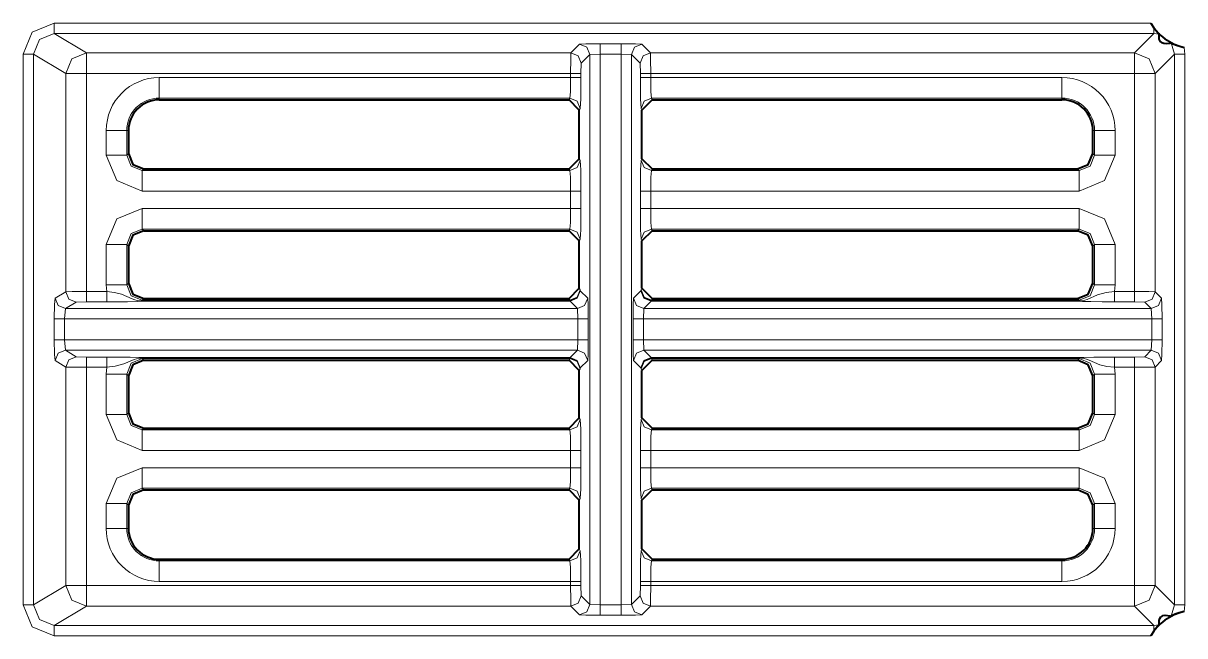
# Model space of a CAD drawing. Header units: millimetres. Extents: x 0 to 2941, y -405 to 1422.
# Drawn here: x 137.1 to 193.6, y 488.2 to 518 of the extents above; entities that cross this region are included whole.
import ezdxf

# ---------------------------------------------------------------- set-up
doc = ezdxf.new("R2010")
doc.units = ezdxf.units.MM
doc.layers.add('FINE', color=9, linetype='Continuous')
doc.layers.add('OUTLINE', color=7, linetype='Continuous')

msp = doc.modelspace()

# ---------------------------------------------------------------- linework, layer by layer
at = {"layer": 'FINE', "lineweight": 9}
for p, q in [((138.588, 517.977), (191.909, 517.977)), ((138.588, 517.477), (140.161, 516.534)), ((192.309, 517.444), (192.054, 517.477)), ((163.712, 516.534), (164.132, 516.954)), ((165.131, 516.979), (166.157, 516.979)), ((193.054, 516.478), (192.896, 517.017)), ((193.518, 516.801), (193.554, 516.478)), ((137.088, 489.702), (137.088, 516.479)), ((139.162, 515.534), (137.587, 516.479)), ((137.587, 516.479), (137.587, 489.702)), ((140.161, 516.534), (163.712, 516.534)), ((164.632, 516.454), (164.211, 516.034)), ((165.131, 516.479), (164.632, 516.454)), ((164.632, 489.727), (164.632, 516.454)), ((166.157, 516.479), (165.131, 516.479)), ((165.131, 516.479), (165.131, 489.702)), ((166.157, 489.702), (166.157, 516.479)), ((166.657, 516.454), (166.157, 516.479)), ((167.077, 516.034), (166.657, 516.454)), ((193.054, 516.478), (192.11, 515.534)), ((193.054, 489.703), (193.054, 516.478)), ((193.554, 516.478), (193.554, 489.703)), ((139.162, 504.921), (139.162, 515.534)), ((140.161, 515.534), (140.161, 504.934)), ((163.699, 515.534), (140.161, 515.534)), ((164.211, 516.034), (164.199, 515.534)), ((164.199, 515.534), (164.199, 515.338)), ((192.11, 515.534), (192.11, 504.921)), ((163.662, 514.34), (143.704, 514.34)), ((143.704, 514.34), (143.704, 514.259)), ((163.621, 514.259), (163.662, 514.34)), ((164.161, 513.84), (164.121, 513.758)), ((167.168, 513.758), (167.127, 513.84)), ((187.585, 514.259), (187.585, 514.34)), ((141.124, 511.561), (141.124, 512.758)), ((142.204, 512.758), (142.122, 512.758)), ((142.122, 512.758), (142.122, 511.561)), ((189.166, 512.758), (189.085, 512.758)), ((189.166, 511.561), (189.166, 512.758)), ((190.165, 512.758), (190.165, 511.561)), ((142.122, 511.561), (142.204, 511.642)), ((189.085, 511.642), (189.166, 511.561)), ((164.121, 511.394), (164.161, 511.311)), ((167.127, 511.311), (167.168, 511.394)), ((142.953, 510.893), (142.871, 510.812)), ((142.871, 510.812), (163.662, 510.812)), ((163.662, 510.812), (163.621, 510.893)), ((167.667, 510.893), (167.627, 510.812)), ((167.627, 510.812), (188.417, 510.812)), ((188.417, 510.812), (188.336, 510.893)), ((163.699, 509.813), (142.871, 509.813)), ((163.699, 508.973), (163.699, 509.813)), ((164.199, 509.813), (164.199, 508.973)), ((167.09, 508.973), (167.09, 509.813)), ((167.59, 509.813), (167.59, 508.973)), ((188.417, 509.813), (167.59, 509.813)), ((142.871, 508.973), (163.699, 508.973)), ((167.59, 508.973), (188.417, 508.973)), ((163.621, 507.893), (163.662, 507.975)), ((188.336, 507.893), (188.417, 507.975)), ((141.124, 505.261), (141.124, 507.226)), ((142.122, 507.226), (142.122, 505.261)), ((142.204, 507.145), (142.122, 507.226)), ((164.161, 507.476), (164.121, 507.393)), ((167.168, 507.393), (167.127, 507.476)), ((189.166, 507.226), (189.085, 507.145)), ((189.166, 505.261), (189.166, 507.226)), ((190.165, 507.226), (190.165, 505.261)), ((138.636, 504.606), (139.162, 504.921)), ((142.122, 505.261), (142.204, 505.342)), ((164.121, 505.094), (164.161, 505.011)), ((164.161, 505.011), (164.17, 504.963)), ((164.17, 504.963), (164.527, 504.606)), ((166.762, 504.606), (167.119, 504.963)), ((167.119, 504.963), (167.127, 505.011)), ((167.127, 505.011), (167.168, 505.094)), ((189.085, 505.342), (189.166, 505.261)), ((190.165, 505.261), (190.134, 504.934)), ((192.11, 504.921), (192.425, 504.606)), ((139.662, 504.422), (139.136, 504.106)), ((140.161, 504.434), (139.662, 504.422)), ((141.155, 504.434), (140.161, 504.434)), ((142.953, 504.593), (142.871, 504.512)), ((142.871, 504.512), (163.662, 504.512)), ((142.871, 504.48), (163.67, 504.48)), ((163.662, 504.512), (163.621, 504.593)), ((163.67, 504.48), (163.662, 504.512)), ((167.619, 504.463), (167.262, 504.106)), ((167.627, 504.512), (167.619, 504.48)), ((167.619, 504.48), (188.417, 504.48)), ((188.417, 504.463), (167.619, 504.463)), ((188.417, 504.512), (188.336, 504.593)), ((191.11, 504.434), (190.134, 504.434)), ((191.61, 504.422), (191.11, 504.434)), ((191.925, 504.106), (191.61, 504.422)), ((139.136, 504.106), (139.093, 503.606)), ((139.136, 504.106), (164.027, 504.106)), ((164.052, 503.606), (164.027, 504.106)), ((167.262, 504.106), (167.236, 503.606)), ((167.262, 504.106), (191.925, 504.106)), ((191.951, 503.606), (191.925, 504.106)), ((138.594, 502.581), (138.594, 503.606)), ((164.052, 503.606), (139.093, 503.606)), ((139.093, 503.606), (139.093, 502.581)), ((164.052, 502.581), (164.052, 503.606)), ((164.552, 503.606), (164.552, 502.581)), ((166.736, 502.581), (166.736, 503.606)), ((191.951, 503.606), (167.236, 503.606)), ((167.236, 503.606), (167.236, 502.581)), ((191.951, 502.581), (191.951, 503.606)), ((192.451, 503.606), (192.451, 502.581)), ((139.093, 502.581), (164.052, 502.581)), ((139.093, 502.581), (139.136, 502.081)), ((164.027, 502.081), (164.052, 502.581)), ((167.236, 502.581), (191.951, 502.581)), ((167.236, 502.581), (167.262, 502.081)), ((191.925, 502.081), (191.951, 502.581)), ((164.027, 502.081), (139.136, 502.081)), ((191.925, 502.081), (167.262, 502.081)), ((191.61, 501.765), (191.925, 502.081)), ((163.67, 501.707), (142.871, 501.707)), ((142.871, 501.675), (142.953, 501.593)), ((163.662, 501.675), (142.871, 501.675)), ((163.621, 501.593), (163.662, 501.675)), ((163.662, 501.675), (163.67, 501.707)), ((164.527, 501.581), (164.17, 501.224)), ((167.119, 501.224), (166.762, 501.581)), ((188.417, 501.707), (167.619, 501.707)), ((167.619, 501.707), (167.627, 501.675)), ((188.336, 501.593), (188.417, 501.675)), ((190.134, 501.753), (191.11, 501.753)), ((191.11, 501.753), (191.61, 501.765)), ((192.425, 501.581), (192.11, 501.266)), ((141.155, 501.253), (140.161, 501.253)), ((140.161, 501.253), (140.161, 490.647)), ((141.124, 500.926), (141.155, 501.253)), ((141.124, 498.961), (141.124, 500.926)), ((142.122, 500.926), (142.122, 498.961)), ((142.204, 500.845), (142.122, 500.926)), ((164.161, 501.176), (164.121, 501.093)), ((164.17, 501.224), (164.161, 501.176)), ((167.127, 501.176), (167.119, 501.224)), ((167.168, 501.093), (167.127, 501.176)), ((189.166, 500.926), (189.085, 500.845)), ((189.166, 498.961), (189.166, 500.926)), ((190.134, 501.253), (190.165, 500.926)), ((190.165, 500.926), (190.165, 498.961)), ((192.11, 501.266), (192.11, 490.647)), ((142.122, 498.961), (142.204, 499.042)), ((164.121, 498.794), (164.161, 498.711)), ((167.127, 498.711), (167.168, 498.794)), ((189.085, 499.042), (189.166, 498.961)), ((142.953, 498.293), (142.871, 498.212)), ((188.417, 498.212), (188.336, 498.293)), ((163.699, 497.213), (142.871, 497.213)), ((163.699, 496.373), (163.699, 497.213)), ((164.199, 497.213), (164.199, 496.373)), ((167.09, 496.373), (167.09, 497.213)), ((188.417, 497.213), (167.59, 497.213)), ((142.871, 496.373), (163.699, 496.373)), ((163.662, 495.375), (142.871, 495.375)), ((142.871, 495.375), (142.953, 495.293)), ((163.621, 495.293), (163.662, 495.375)), ((188.336, 495.293), (188.417, 495.375)), ((164.161, 494.876), (164.121, 494.793)), ((167.168, 494.793), (167.127, 494.876)), ((141.124, 493.422), (141.124, 494.626)), ((142.204, 494.545), (142.122, 494.626)), ((142.122, 494.626), (142.122, 493.422)), ((189.166, 494.626), (189.085, 494.545)), ((190.165, 494.626), (190.165, 493.422)), ((142.122, 493.422), (142.204, 493.422)), ((164.121, 492.422), (164.161, 492.34)), ((167.127, 492.34), (167.168, 492.422)), ((143.704, 491.922), (143.704, 491.841)), ((143.704, 491.841), (163.662, 491.841)), ((163.662, 491.841), (163.621, 491.922)), ((167.667, 491.922), (167.627, 491.841)), ((167.627, 491.841), (187.585, 491.841)), ((187.585, 491.841), (187.585, 491.922)), ((164.199, 490.842), (164.199, 490.647)), ((167.09, 490.647), (167.09, 490.842)), ((167.59, 490.842), (167.59, 490.647)), ((187.585, 490.842), (167.59, 490.842)), ((137.587, 489.702), (139.162, 490.647)), ((164.199, 490.647), (164.211, 490.147)), ((164.211, 490.147), (164.632, 489.727)), ((167.077, 490.147), (167.09, 490.647)), ((167.59, 490.647), (191.11, 490.647)), ((192.11, 490.647), (193.054, 489.703)), ((140.161, 489.647), (138.588, 488.704)), ((164.632, 489.727), (165.131, 489.702)), ((165.131, 489.702), (166.157, 489.702)), ((166.157, 489.702), (166.657, 489.727)), ((167.577, 489.647), (167.157, 489.227)), ((191.11, 489.647), (167.577, 489.647)), ((192.054, 488.704), (191.11, 489.647)), ((192.896, 489.164), (193.054, 489.703)), ((193.554, 489.703), (193.518, 489.379)), ((166.157, 489.202), (165.131, 489.202)), ((138.588, 488.704), (192.054, 488.704)), ((192.054, 488.704), (192.309, 488.736)), ((191.909, 488.204), (138.588, 488.204))]:
    msp.add_line(p, q, dxfattribs=at)
for points in [[(137.088, 516.479), (137.527, 517.538), (138.588, 517.977)], [(138.588, 517.977), (138.588, 517.628), (138.588, 517.477)], [(138.588, 517.477), (137.88, 517.185), (137.587, 516.479)], [(191.11, 516.534), (192.054, 517.477), (138.588, 517.477)], [(192.054, 517.755), (192.054, 517.556), (192.054, 517.477)], [(164.132, 516.954), (164.434, 516.972), (165.131, 516.979)], [(164.632, 516.454), (164.485, 516.807), (164.132, 516.954)], [(165.131, 516.479), (165.131, 516.828), (165.131, 516.979)], [(166.157, 516.479), (166.157, 516.828), (166.157, 516.979)], [(166.157, 516.979), (166.855, 516.972), (167.157, 516.954)], [(166.657, 516.454), (166.804, 516.807), (167.157, 516.954)], [(167.157, 516.954), (167.577, 516.534), (191.11, 516.534)], [(137.088, 516.479), (137.434, 516.479), (137.587, 516.479)], [(139.162, 515.534), (139.455, 516.24), (140.161, 516.534)], [(140.161, 516.534), (140.161, 516.232), (140.161, 515.534)], [(163.699, 515.534), (163.703, 516.232), (163.712, 516.534)], [(164.211, 516.034), (164.065, 516.387), (163.712, 516.534)], [(166.657, 516.454), (166.657, 489.727), (167.077, 490.147)], [(167.077, 516.034), (167.224, 516.387), (167.577, 516.534)], [(167.577, 516.534), (167.586, 516.232), (167.59, 515.534)], [(191.11, 516.534), (191.817, 516.241), (192.11, 515.534)], [(191.11, 516.534), (191.11, 516.232), (191.11, 515.534)], [(193.054, 516.478), (193.205, 516.478), (193.554, 516.478)], [(139.162, 515.534), (139.47, 515.534), (140.161, 515.534)], [(143.704, 515.338), (163.699, 515.338), (163.699, 515.534)], [(164.199, 515.534), (164.048, 515.534), (163.699, 515.534)], [(167.09, 515.338), (167.09, 515.534), (167.077, 516.034)], [(167.09, 515.534), (167.241, 515.534), (167.59, 515.534)], [(190.134, 504.934), (191.11, 504.934), (191.11, 515.534), (167.59, 515.534), (167.59, 515.338), (187.585, 515.338)], [(191.11, 515.534), (191.808, 515.534), (192.11, 515.534)], [(143.704, 514.34), (143.704, 514.65), (143.704, 515.338)], [(163.662, 514.34), (163.688, 514.65), (163.699, 515.338)], [(163.699, 515.338), (164.048, 515.338), (164.199, 515.338)], [(164.199, 515.338), (164.188, 514.306), (164.161, 513.84)], [(167.09, 515.338), (167.241, 515.338), (167.59, 515.338)], [(167.127, 513.84), (167.101, 514.306), (167.09, 515.338)], [(167.59, 515.338), (167.6, 514.65), (167.627, 514.34)], [(187.585, 514.34), (187.585, 514.65), (187.585, 515.338)], [(163.662, 514.34), (164.015, 514.193), (164.161, 513.84)], [(167.127, 513.84), (167.274, 514.193), (167.627, 514.34)], [(187.585, 514.34), (167.627, 514.34), (167.667, 514.259)], [(142.122, 512.758), (141.812, 512.758), (141.124, 512.758)], [(189.166, 512.758), (189.476, 512.758), (190.165, 512.758)], [(141.124, 511.561), (141.812, 511.561), (142.122, 511.561)], [(142.871, 509.813), (141.635, 510.325), (141.124, 511.561)], [(142.122, 511.561), (142.341, 511.03), (142.871, 510.812)], [(163.662, 510.812), (164.015, 510.959), (164.161, 511.311)], [(164.161, 511.311), (164.188, 510.846), (164.199, 509.813)], [(167.09, 509.813), (167.101, 510.846), (167.127, 511.311)], [(167.127, 511.311), (167.274, 510.959), (167.627, 510.812)], [(188.417, 510.812), (188.948, 511.03), (189.166, 511.561)], [(190.165, 511.561), (189.653, 510.325), (188.417, 509.813)], [(190.165, 511.561), (189.476, 511.561), (189.166, 511.561)], [(142.871, 509.813), (142.871, 510.502), (142.871, 510.812)], [(163.699, 509.813), (163.688, 510.502), (163.662, 510.812)], [(167.627, 510.812), (167.6, 510.502), (167.59, 509.813)], [(188.417, 509.813), (188.417, 510.502), (188.417, 510.812)], [(163.699, 509.813), (164.048, 509.813), (164.199, 509.813)], [(167.09, 509.813), (167.241, 509.813), (167.59, 509.813)], [(141.124, 507.226), (141.635, 508.462), (142.871, 508.973)], [(142.871, 507.975), (142.871, 508.285), (142.871, 508.973)], [(163.662, 507.975), (163.688, 508.285), (163.699, 508.973)], [(163.699, 508.973), (164.048, 508.973), (164.199, 508.973)], [(164.199, 508.973), (164.188, 507.941), (164.161, 507.476)], [(167.09, 508.973), (167.241, 508.973), (167.59, 508.973)], [(167.127, 507.476), (167.101, 507.941), (167.09, 508.973)], [(167.59, 508.973), (167.6, 508.285), (167.627, 507.975)], [(188.417, 507.975), (188.417, 508.285), (188.417, 508.973)], [(188.417, 508.973), (189.653, 508.462), (190.165, 507.226)], [(142.871, 507.975), (142.341, 507.757), (142.122, 507.226)], [(163.662, 507.975), (142.871, 507.975), (142.953, 507.893)], [(163.662, 507.975), (164.015, 507.828), (164.161, 507.476)], [(167.127, 507.476), (167.274, 507.828), (167.627, 507.975)], [(188.417, 507.975), (167.627, 507.975), (167.667, 507.893)], [(189.166, 507.226), (188.948, 507.757), (188.417, 507.975)], [(142.122, 507.226), (141.812, 507.226), (141.124, 507.226)], [(190.165, 507.226), (189.476, 507.226), (189.166, 507.226)], [(139.162, 504.921), (139.47, 504.93), (140.161, 504.934)], [(139.162, 504.921), (139.309, 504.568), (139.662, 504.422)], [(140.161, 504.934), (141.155, 504.934), (141.124, 505.261)], [(140.161, 504.934), (140.161, 504.585), (140.161, 504.434)], [(142.122, 505.261), (141.812, 505.261), (141.124, 505.261)], [(141.155, 504.934), (141.155, 504.585), (141.155, 504.434)], [(141.155, 504.934), (141.518, 504.891), (141.861, 504.813), (142.379, 504.588), (142.516, 504.537), (142.623, 504.508), (142.769, 504.485), (142.839, 504.48), (142.871, 504.48)], [(142.122, 505.261), (142.341, 504.73), (142.871, 504.512)], [(164.161, 505.011), (164.015, 504.659), (163.662, 504.512)], [(164.17, 504.963), (164.022, 504.623), (163.67, 504.48)], [(164.17, 504.963), (164.023, 504.61), (163.67, 504.463)], [(167.619, 504.463), (167.265, 504.61), (167.119, 504.963)], [(167.619, 504.48), (167.266, 504.623), (167.119, 504.963)], [(167.627, 504.512), (167.274, 504.659), (167.127, 505.011)], [(188.417, 504.512), (188.948, 504.73), (189.166, 505.261)], [(188.417, 504.48), (188.487, 504.482), (188.574, 504.491), (188.814, 504.551), (189.314, 504.773), (189.727, 504.884), (190.134, 504.934)], [(190.165, 505.261), (189.476, 505.261), (189.166, 505.261)], [(190.134, 504.434), (190.134, 504.585), (190.134, 504.934)], [(191.11, 504.434), (191.11, 504.585), (191.11, 504.934)], [(191.11, 504.934), (191.808, 504.93), (192.11, 504.921)], [(191.61, 504.422), (191.964, 504.568), (192.11, 504.921)], [(138.594, 503.606), (138.606, 504.304), (138.636, 504.606)], [(138.636, 504.606), (138.783, 504.253), (139.136, 504.106)], [(142.871, 504.463), (142.859, 504.463), (142.832, 504.463), (142.772, 504.462), (142.723, 504.46), (142.649, 504.458), (142.155, 504.443), (141.685, 504.437), (141.155, 504.434)], [(142.871, 504.48), (142.871, 504.501), (142.871, 504.512)], [(142.871, 504.48), (142.871, 504.468), (142.871, 504.463)], [(164.027, 504.106), (163.67, 504.463), (142.871, 504.463)], [(163.67, 504.463), (163.67, 504.468), (163.67, 504.48)], [(164.527, 504.606), (164.38, 504.253), (164.027, 504.106)], [(164.527, 504.606), (164.545, 504.304), (164.552, 503.606)], [(166.736, 503.606), (166.744, 504.304), (166.762, 504.606)], [(167.262, 504.106), (166.908, 504.253), (166.762, 504.606)], [(167.619, 504.48), (167.619, 504.468), (167.619, 504.463)], [(167.667, 504.593), (167.627, 504.512), (188.417, 504.512)], [(188.417, 504.48), (188.417, 504.501), (188.417, 504.512)], [(188.417, 504.463), (188.417, 504.468), (188.417, 504.48)], [(190.134, 504.434), (189.542, 504.437), (188.994, 504.447), (188.586, 504.459), (188.478, 504.463), (188.444, 504.463), (188.417, 504.463)], [(191.925, 504.106), (192.279, 504.253), (192.425, 504.606)], [(192.425, 504.606), (192.443, 504.304), (192.451, 503.606)], [(138.594, 503.606), (138.747, 503.606), (139.093, 503.606)], [(164.552, 503.606), (164.401, 503.606), (164.052, 503.606)], [(167.236, 503.606), (166.887, 503.606), (166.736, 503.606)], [(191.951, 503.606), (192.3, 503.606), (192.451, 503.606)], [(138.594, 502.581), (138.747, 502.581), (139.093, 502.581)], [(138.636, 501.581), (138.606, 501.883), (138.594, 502.581)], [(164.552, 502.581), (164.401, 502.581), (164.052, 502.581)], [(164.552, 502.581), (164.545, 501.883), (164.527, 501.581)], [(167.236, 502.581), (166.887, 502.581), (166.736, 502.581)], [(166.762, 501.581), (166.744, 501.883), (166.736, 502.581)], [(191.951, 502.581), (192.3, 502.581), (192.451, 502.581)], [(192.451, 502.581), (192.443, 501.883), (192.425, 501.581)], [(138.636, 501.581), (138.783, 501.934), (139.136, 502.081)], [(139.136, 502.081), (139.662, 501.765), (140.161, 501.753), (141.155, 501.753)], [(142.871, 501.724), (163.67, 501.724), (164.027, 502.081)], [(164.527, 501.581), (164.38, 501.934), (164.027, 502.081)], [(167.262, 502.081), (166.908, 501.934), (166.762, 501.581)], [(167.262, 502.081), (167.619, 501.724), (188.417, 501.724)], [(191.925, 502.081), (192.279, 501.934), (192.425, 501.581)], [(139.162, 490.647), (139.162, 501.265), (138.636, 501.581)], [(139.162, 501.265), (139.309, 501.618), (139.662, 501.765)], [(140.161, 501.253), (140.161, 501.602), (140.161, 501.753)], [(141.155, 501.253), (141.155, 501.602), (141.155, 501.753)], [(141.155, 501.753), (141.746, 501.75), (142.294, 501.74), (142.703, 501.728), (142.81, 501.724), (142.844, 501.724), (142.871, 501.724)], [(142.871, 501.707), (142.801, 501.705), (142.714, 501.696), (142.475, 501.636), (141.975, 501.414), (141.561, 501.303), (141.155, 501.253)], [(142.871, 501.675), (142.341, 501.457), (142.122, 500.926)], [(142.871, 501.707), (142.871, 501.719), (142.871, 501.724)], [(142.871, 501.675), (142.871, 501.686), (142.871, 501.707)], [(164.161, 501.176), (164.015, 501.528), (163.662, 501.675)], [(164.17, 501.224), (164.023, 501.577), (163.67, 501.724)], [(163.67, 501.707), (163.67, 501.719), (163.67, 501.724)], [(164.17, 501.224), (164.022, 501.564), (163.67, 501.707)], [(167.619, 501.724), (167.265, 501.577), (167.119, 501.224)], [(167.619, 501.707), (167.266, 501.564), (167.119, 501.224)], [(167.627, 501.675), (167.274, 501.528), (167.127, 501.176)], [(167.619, 501.724), (167.619, 501.719), (167.619, 501.707)], [(188.417, 501.675), (167.627, 501.675), (167.667, 501.593)], [(188.417, 501.724), (188.43, 501.724), (188.457, 501.724), (188.516, 501.725), (188.565, 501.727), (188.639, 501.729), (189.133, 501.744), (189.604, 501.75), (190.134, 501.753)], [(188.417, 501.724), (188.417, 501.719), (188.417, 501.707)], [(190.134, 501.253), (189.77, 501.296), (189.427, 501.374), (188.909, 501.599), (188.772, 501.649), (188.666, 501.679), (188.52, 501.702), (188.45, 501.706), (188.417, 501.707)], [(188.417, 501.675), (188.417, 501.686), (188.417, 501.707)], [(189.166, 500.926), (188.948, 501.457), (188.417, 501.675)], [(190.134, 501.753), (190.134, 501.602), (190.134, 501.253)], [(191.11, 501.753), (191.11, 501.602), (191.11, 501.253)], [(191.61, 501.765), (191.964, 501.619), (192.11, 501.266)], [(140.161, 501.253), (139.47, 501.257), (139.162, 501.265)], [(142.122, 500.926), (141.812, 500.926), (141.124, 500.926)], [(190.165, 500.926), (189.476, 500.926), (189.166, 500.926)], [(191.11, 490.647), (191.11, 501.253), (190.134, 501.253)], [(192.11, 501.266), (191.808, 501.257), (191.11, 501.253)], [(142.122, 498.961), (141.812, 498.961), (141.124, 498.961)], [(142.871, 497.213), (141.635, 497.725), (141.124, 498.961)], [(142.122, 498.961), (142.341, 498.43), (142.871, 498.212)], [(164.161, 498.711), (164.015, 498.359), (163.662, 498.212)], [(164.161, 498.711), (164.188, 498.246), (164.199, 497.213)], [(167.09, 497.213), (167.101, 498.246), (167.127, 498.711)], [(167.627, 498.212), (167.274, 498.359), (167.127, 498.711)], [(188.417, 498.212), (188.948, 498.43), (189.166, 498.961)], [(190.165, 498.961), (189.653, 497.725), (188.417, 497.213)], [(190.165, 498.961), (189.476, 498.961), (189.166, 498.961)], [(142.871, 498.212), (163.662, 498.212), (163.621, 498.293)], [(142.871, 497.213), (142.871, 497.902), (142.871, 498.212)], [(163.699, 497.213), (163.688, 497.902), (163.662, 498.212)], [(167.627, 498.212), (167.6, 497.902), (167.59, 497.213)], [(167.667, 498.293), (167.627, 498.212), (188.417, 498.212)], [(188.417, 497.213), (188.417, 497.902), (188.417, 498.212)], [(163.699, 497.213), (164.048, 497.213), (164.199, 497.213)], [(167.59, 497.213), (167.241, 497.213), (167.09, 497.213)], [(167.59, 497.213), (167.59, 496.373), (188.417, 496.373)], [(141.124, 494.626), (141.635, 495.862), (142.871, 496.373)], [(142.871, 496.373), (142.871, 495.685), (142.871, 495.375)], [(163.662, 495.375), (163.688, 495.685), (163.699, 496.373)], [(163.699, 496.373), (164.048, 496.373), (164.199, 496.373)], [(164.199, 496.373), (164.188, 495.341), (164.161, 494.876)], [(167.59, 496.373), (167.241, 496.373), (167.09, 496.373)], [(167.127, 494.876), (167.101, 495.341), (167.09, 496.373)], [(167.59, 496.373), (167.6, 495.685), (167.627, 495.375)], [(188.417, 495.375), (188.417, 495.685), (188.417, 496.373)], [(188.417, 496.373), (189.653, 495.862), (190.165, 494.626)], [(142.871, 495.375), (142.341, 495.157), (142.122, 494.626)], [(163.662, 495.375), (164.015, 495.228), (164.161, 494.876)], [(167.627, 495.375), (167.274, 495.228), (167.127, 494.876)], [(188.417, 495.375), (167.627, 495.375), (167.667, 495.293)], [(189.166, 494.626), (188.948, 495.157), (188.417, 495.375)], [(141.124, 494.626), (141.812, 494.626), (142.122, 494.626)], [(189.085, 493.422), (189.166, 493.422), (189.166, 494.626)], [(189.166, 494.626), (189.476, 494.626), (190.165, 494.626)], [(141.124, 493.422), (141.812, 493.422), (142.122, 493.422)], [(189.166, 493.422), (189.476, 493.422), (190.165, 493.422)], [(143.704, 490.842), (143.704, 491.531), (143.704, 491.841)], [(164.161, 492.34), (164.015, 491.988), (163.662, 491.841)], [(163.699, 490.842), (163.688, 491.531), (163.662, 491.841)], [(164.161, 492.34), (164.188, 491.875), (164.199, 490.842)], [(167.09, 490.842), (167.101, 491.875), (167.127, 492.34)], [(167.627, 491.841), (167.274, 491.988), (167.127, 492.34)], [(167.627, 491.841), (167.6, 491.531), (167.59, 490.842)], [(187.585, 491.841), (187.585, 491.531), (187.585, 490.842)], [(140.161, 490.647), (163.699, 490.647), (163.699, 490.842), (143.704, 490.842)], [(164.199, 490.842), (164.048, 490.842), (163.699, 490.842)], [(167.59, 490.842), (167.241, 490.842), (167.09, 490.842)], [(140.161, 489.647), (139.455, 489.94), (139.162, 490.647)], [(139.162, 490.647), (139.47, 490.647), (140.161, 490.647), (140.161, 489.949), (140.161, 489.647)], [(164.199, 490.647), (164.048, 490.647), (163.699, 490.647)], [(163.712, 489.647), (163.703, 489.949), (163.699, 490.647)], [(164.211, 490.147), (164.065, 489.794), (163.712, 489.647)], [(167.077, 490.147), (167.224, 489.794), (167.577, 489.647)], [(167.09, 490.647), (167.241, 490.647), (167.59, 490.647)], [(167.59, 490.647), (167.586, 489.949), (167.577, 489.647)], [(192.11, 490.647), (191.817, 489.94), (191.11, 489.647)], [(191.11, 490.647), (191.808, 490.647), (192.11, 490.647)], [(191.11, 490.647), (191.11, 489.949), (191.11, 489.647)], [(137.088, 489.702), (137.434, 489.702), (137.587, 489.702)], [(138.588, 488.204), (137.527, 488.642), (137.088, 489.702)], [(137.587, 489.702), (137.88, 488.996), (138.588, 488.704)], [(164.132, 489.227), (163.712, 489.647), (140.161, 489.647)], [(164.632, 489.727), (164.485, 489.374), (164.132, 489.227)], [(165.131, 489.702), (165.131, 489.353), (165.131, 489.202)], [(166.157, 489.702), (166.157, 489.353), (166.157, 489.202)], [(166.657, 489.727), (166.804, 489.374), (167.157, 489.227)], [(193.054, 489.703), (193.205, 489.703), (193.554, 489.703)], [(165.131, 489.202), (164.434, 489.209), (164.132, 489.227)], [(167.157, 489.227), (166.855, 489.209), (166.157, 489.202)], [(138.588, 488.704), (138.588, 488.552), (138.588, 488.204)], [(192.054, 488.704), (192.054, 488.625), (192.054, 488.426)]]:
    msp.add_lwpolyline(points, dxfattribs=at)
for points in [[(143.704, 515.338, 0.414206), (141.124, 512.758)], [(190.165, 512.758, 0.414223), (187.585, 515.338)], [(143.704, 514.34, 0.414222), (142.122, 512.758)], [(189.166, 512.758, 0.414182), (187.585, 514.34)], [(141.124, 493.422, 0.414221), (143.704, 490.842)], [(142.122, 493.422, 0.414269), (143.704, 491.841)], [(187.585, 491.841, 0.414182), (189.166, 493.422)], [(187.585, 490.842, 0.414204), (190.165, 493.422)]]:
    msp.add_lwpolyline(points, format="xyb", dxfattribs=at)
at = {"layer": 'OUTLINE', "lineweight": 40}
for p, q in [((191.909, 517.977), (192.054, 517.755)), ((143.704, 514.259), (163.621, 514.259)), ((164.121, 513.758), (163.621, 514.259)), ((167.667, 514.259), (167.168, 513.758)), ((167.667, 514.259), (187.585, 514.259)), ((164.121, 511.394), (164.121, 513.758)), ((167.168, 511.394), (167.168, 513.758)), ((142.204, 512.758), (142.204, 511.642)), ((189.085, 511.642), (189.085, 512.758)), ((163.621, 510.893), (164.121, 511.394)), ((167.168, 511.394), (167.667, 510.893)), ((142.953, 510.893), (163.621, 510.893)), ((167.667, 510.893), (188.336, 510.893)), ((142.953, 507.893), (163.621, 507.893)), ((164.121, 507.393), (163.621, 507.893)), ((167.667, 507.893), (167.168, 507.393)), ((167.667, 507.893), (188.336, 507.893)), ((142.204, 507.145), (142.204, 505.342)), ((164.121, 505.094), (164.121, 507.393)), ((167.168, 505.094), (167.168, 507.393)), ((189.085, 505.342), (189.085, 507.145)), ((163.621, 504.593), (164.121, 505.094)), ((167.168, 505.094), (167.667, 504.593)), ((142.953, 504.593), (163.621, 504.593)), ((167.667, 504.593), (188.336, 504.593)), ((142.953, 501.593), (163.621, 501.593)), ((164.121, 501.093), (163.621, 501.593)), ((167.667, 501.593), (167.168, 501.093)), ((167.667, 501.593), (188.336, 501.593)), ((164.121, 498.794), (164.121, 501.093)), ((167.168, 498.794), (167.168, 501.093)), ((142.204, 500.845), (142.204, 499.042)), ((189.085, 499.042), (189.085, 500.845)), ((163.621, 498.293), (164.121, 498.794)), ((167.168, 498.794), (167.667, 498.293)), ((142.953, 498.293), (163.621, 498.293)), ((167.667, 498.293), (188.336, 498.293)), ((142.953, 495.293), (163.621, 495.293)), ((164.121, 494.793), (163.621, 495.293)), ((167.667, 495.293), (167.168, 494.793)), ((167.667, 495.293), (188.336, 495.293)), ((164.121, 492.422), (164.121, 494.793)), ((167.168, 492.422), (167.168, 494.793)), ((142.204, 494.545), (142.204, 493.422)), ((189.085, 493.422), (189.085, 494.545)), ((163.621, 491.922), (164.121, 492.422)), ((167.168, 492.422), (167.667, 491.922)), ((143.704, 491.922), (163.621, 491.922)), ((167.667, 491.922), (187.585, 491.922)), ((192.054, 488.426), (191.909, 488.204))]:
    msp.add_line(p, q, dxfattribs=at)
for points in [[(191.909, 517.977, 0.20791), (193.518, 516.801)], [(143.704, 514.258, 0.414214), (142.204, 512.758)], [(189.085, 512.758, 0.414218), (187.585, 514.258)], [(142.204, 493.422, 0.414214), (143.704, 491.922)], [(187.585, 491.922, 0.414209), (189.085, 493.422)], [(193.518, 489.379, 0.208001), (191.909, 488.204)]]:
    msp.add_lwpolyline(points, format="xyb", dxfattribs=at)
for points in [[(192.054, 517.755), (192.188, 517.584), (192.267, 517.493), (192.301, 517.456), (192.309, 517.444)], [(192.896, 517.017), (192.822, 516.998), (192.652, 516.976), (192.541, 516.986), (192.446, 517.021), (192.431, 517.03), (192.424, 517.035), (192.421, 517.037), (192.419, 517.039), (192.417, 517.04), (192.414, 517.042), (192.412, 517.044), (192.408, 517.047), (192.399, 517.055), (192.381, 517.072), (192.352, 517.112), (192.312, 517.209), (192.309, 517.444)], [(192.896, 517.017), (192.915, 517.01), (192.98, 516.981), (193.146, 516.912), (193.365, 516.84), (193.518, 516.801)], [(142.204, 511.642), (142.423, 511.113), (142.953, 510.893)], [(188.336, 510.893), (188.865, 511.113), (189.085, 511.642)], [(142.953, 507.893), (142.423, 507.674), (142.204, 507.145)], [(189.085, 507.145), (188.865, 507.674), (188.336, 507.893)], [(142.204, 505.342), (142.423, 504.813), (142.953, 504.593)], [(188.336, 504.593), (188.865, 504.813), (189.085, 505.342)], [(142.953, 501.593), (142.423, 501.374), (142.204, 500.845)], [(189.085, 500.845), (188.865, 501.374), (188.336, 501.593)], [(142.204, 499.042), (142.423, 498.513), (142.953, 498.293)], [(188.336, 498.293), (188.865, 498.513), (189.085, 499.042)], [(142.953, 495.293), (142.423, 495.074), (142.204, 494.545)], [(189.085, 494.545), (188.865, 495.074), (188.336, 495.293)], [(192.309, 488.736), (192.302, 488.802), (192.307, 488.948), (192.336, 489.041), (192.391, 489.118), (192.404, 489.131), (192.411, 489.136), (192.413, 489.138), (192.416, 489.14), (192.419, 489.142), (192.421, 489.144), (192.425, 489.146), (192.432, 489.152), (192.452, 489.163), (192.495, 489.182), (192.593, 489.202), (192.848, 489.177), (192.896, 489.164)], [(193.518, 489.379), (193.277, 489.314), (193.093, 489.247), (192.962, 489.192), (192.912, 489.17), (192.896, 489.164)], [(192.309, 488.736), (192.297, 488.721), (192.251, 488.67), (192.137, 488.535), (192.054, 488.426)]]:
    msp.add_lwpolyline(points, dxfattribs=at)

doc.saveas('drawing.dxf')
